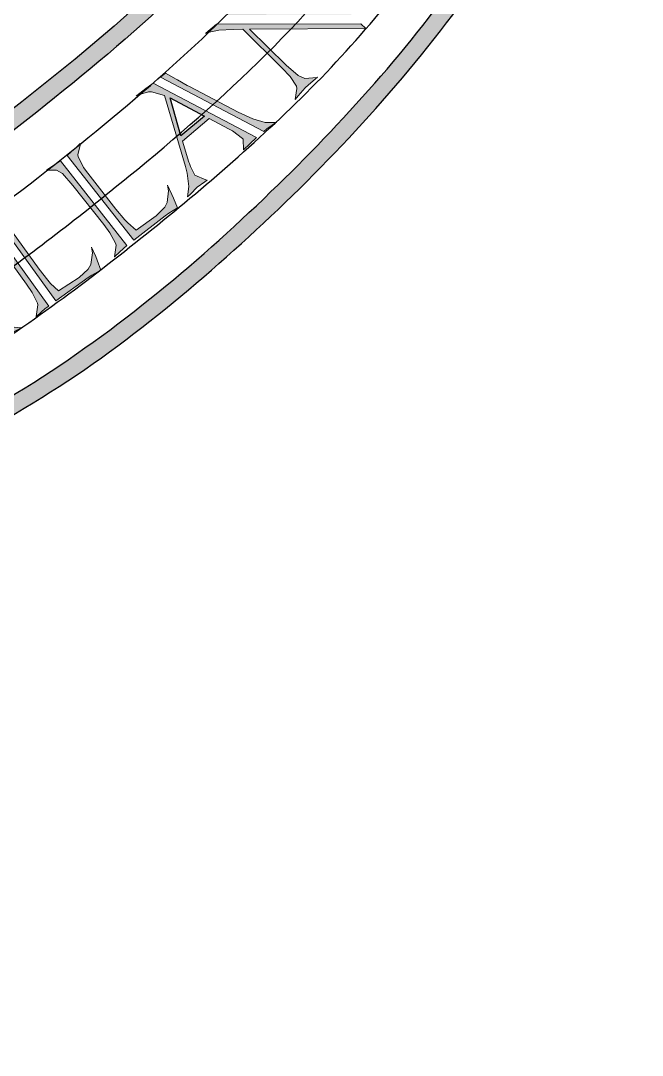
# Model space of a CAD drawing. Header units: inches. Extents: x 0.75 to 8.7, y -12.82 to -2.88.
# Drawn here: x 3.852 to 4.41, y -9.148 to -8.219 of the extents above; entities that cross this region are included whole.
import ezdxf

# ---------------------------------------------------------------- set-up
doc = ezdxf.new("R2010")
doc.units = ezdxf.units.IN
doc.header["$MEASUREMENT"] = 0
doc.layers.get('Defpoints').update_dxf_attribs({"color": 30})
doc.layers.add('CUT', color=1, linetype='Continuous')
doc.layers.add('ETCH', color=5, linetype='Continuous')

# ---------------------------------------------------------------- blocks, each defined once
blk = doc.blocks.new('Banner_Half')
at = {"layer": 'ETCH', "true_color": 0x939598}
h = blk.add_hatch(color=252, dxfattribs=at)
h.dxf.hatch_style = 1
edge = h.paths.add_edge_path()
edge.add_spline(control_points=[(-0.8695426777600819, -0.8975442894075822), (-0.8633204074110621, -0.8856630351074823), (-0.8490391827909805, -0.8658458391961172), (-0.8169912569952125, -0.8460435100759343), (-0.7901649017269916, -0.8490056705476974), (-0.7812156296055788, -0.8442018458159)], knot_values=[0.02909858571822496, 0.02909858571822496, 0.02909858571822496, 0.02909858571822496, 0.06981516489326797, 0.1044293441223722, 0.1381617045411972, 0.1381617045411972, 0.1381617045411972, 0.1381617045411972], degree=3, periodic=0)
edge.add_line((-0.7812156289601839, -0.8442018455673743), (-0.732326752346633, -0.8195593871491971))
edge.add_spline(control_points=[(-0.7323267523466366, -0.8195593871491988), (-0.7317846722186805, -0.8192861514372263), (-0.7312629008825704, -0.8190038212644515), (-0.7136617278423052, -0.8087661935919801), (-0.7041564482533902, -0.7978094779397704), (-0.6846198887914419, -0.7819088783439643), (-0.6765230856885909, -0.7762676088570419), (-0.6688051488322566, -0.7729264849826727)], knot_values=[1.249938496941312, 1.249938496941312, 1.249938496941312, 1.249938496941312, 1.251155898643284, 1.251155898643284, 1.292875466773456, 1.292875466773456, 1.326919447844194, 1.326919447844194, 1.326919447844194, 1.326919447844194], degree=3, periodic=0)
edge.add_spline(control_points=[(-0.6688051488322566, -0.7729264849826727), (-0.654509471549769, -0.7878793356261884), (-0.6050247523599763, -0.8386035859694179), (-0.4713187205649687, -0.909663390869559), (-0.3065513682614247, -0.9874637802524475), (-0.1345534254703118, -1.012981599678149), (-0.04116403639394717, -1.015262027784441), (8.881784197001252e-16, -1.015625612353523)], knot_values=[0.007861022922541252, 0.007861022922541252, 0.007861022922541252, 0.007861022922541252, 0.06968617879671836, 0.2199197882606244, 0.456530660387097, 0.6132832231072841, 0.7367978615260062, 0.7367978615260062, 0.7367978615260062, 0.7367978615260062], degree=3, periodic=0)
edge.add_line((0, -1.015625612353523), (0, -0.9999999999999973))
edge.add_spline(control_points=[(0, -0.9999999999999982), (-0.07865795021173261, -0.9993019661242144), (-0.1572295977802605, -0.995796534932845), (-0.3102930693196866, -0.9642854799780665), (-0.3831140415819254, -0.9338809384183477), (-0.4940523093590277, -0.8793221551676975), (-0.5331086363721891, -0.8600081537742614), (-0.5985653554392734, -0.8185340434466095), (-0.6244857068932732, -0.7955745914582604), (-0.650002571286195, -0.7697761971028836)], knot_values=[0.01868497199321495, 0.01868497199321495, 0.01868497199321495, 0.01868497199321495, 0.2556364533952689, 0.2556364533952689, 0.4972355272157967, 0.4972355272157967, 0.6262898927143304, 0.6262898927143304, 0.7366592862196493, 0.7366592862196493, 0.7366592862196493, 0.7366592862196493], degree=3, periodic=0)
edge.add_spline(control_points=[(-0.6500025712862167, -0.7697761971029013), (-0.644131812404197, -0.7698319620259504), (-0.6371901653950043, -0.7701208597027467), (-0.6110012048001932, -0.7679574303552865), (-0.5917654249601281, -0.7549286040018668), (-0.573556297144171, -0.7212801419022554), (-0.5743557209172527, -0.6991858722901743), (-0.5929912616608193, -0.6647206892497444), (-0.6079874590956278, -0.6522020403913267), (-0.6390272710598541, -0.6256589796540251), (-0.6562850113188969, -0.6125732971264011), (-0.7179257256985419, -0.5650385557609727), (-0.7629015471435663, -0.5321982853414475), (-0.9379223386205955, -0.4036822552557435), (-1.070556963828657, -0.3055246037370001), (-1.213455297607219, -0.1315290737512207), (-1.244984163170491, -0.08274663798293069), (-1.276876209371323, 0.01980286547763832), (-1.27357778479196, 0.07539594511217551), (-1.268822458885647, 0.1342005774112867), (-1.267722428547369, 0.1478036155278595), (-1.266544436941571, 0.1615785092888782), (-1.265292927760169, 0.1755154631437801)], knot_values=[-0.04011179972506751, -0.04011179972506751, -0.04011179972506751, -0.04011179972506751, -0.01926699809706367, -0.01926699809706367, 0.02119736693249763, 0.02119736693249763, 0.06166173196205893, 0.06166173196205893, 0.1121510989316201, 0.1121510989316201, 0.1800554852019323, 0.1800554852019323, 0.3490266106231696, 0.3490266106231696, 0.8369878048739054, 0.8369878048739054, 1.010387277364885, 1.010387277364885, 1.183786749855864, 1.183786749855864, 1.183786749855864, 1.223898549580931, 1.223898549580931, 1.223898549580931, 1.223898549580931], degree=3, periodic=0)
edge.add_spline(control_points=[(-1.26529292776017, 0.1755154631437765), (-1.274854328368839, 0.1662010308598934), (-1.284807076539743, 0.1566265746480155), (-1.295161067772884, 0.146785519619149), (-1.313271413860492, 0.1295723591647029), (-1.332609327640147, 0.1115435631883663), (-1.355786797418873, 0.07094309172168245), (-1.360836807838233, 0.05168897636123582), (-1.36414245003988, 0.03252051965302449)], knot_values=[0.02849289034862396, 0.02849289034862396, 0.02849289034862396, 0.02849289034862396, 0.06995619771309719, 0.06995619771309719, 0.06995619771309719, 0.1424803895343128, 0.1424803895343128, 0.1967863991076539, 0.1967863991076539, 0.1967863991076539, 0.1967863991076539], degree=3, periodic=0)
edge.add_spline(control_points=[(-1.364142450039893, 0.03252051965301028), (-1.378683256535687, 0.04629809494668713), (-1.392375641901102, 0.06017368156159897), (-1.435406781772358, 0.1139988780700847), (-1.448903220588465, 0.1631425994652425), (-1.462289185653757, 0.2166407010484583), (-1.468453297716954, 0.2412760778568437), (-1.474593983637904, 0.2668348082124847), (-1.480712977185875, 0.2932485547002717), (-1.482343722171798, 0.3002879614763536), (-1.48397292645384, 0.3073880958949857), (-1.485600622849804, 0.3145476644255378)], knot_values=[-0.0941001314007163, -0.0941001314007163, -0.0941001314007163, -0.0941001314007163, -0.0340235064082233, -0.0340235064082233, 0.1273240292512003, 0.1273240292512003, 0.1273240292512003, 0.2016230645523193, 0.2016230645523193, 0.2016230645523193, 0.2214241606519166, 0.2214241606519166, 0.2214241606519166, 0.2214241606519166], degree=3, periodic=0)
edge.add_spline(control_points=[(-1.485600622849805, 0.3145476644255272), (-1.486142370789193, 0.3071601282346705), (-1.486685904358461, 0.2997585922281818), (-1.487231467889496, 0.2923411407787366), (-1.489135686091283, 0.2664514959300224), (-1.491064634663374, 0.2403679583665674), (-1.493028703097278, 0.2140090716973706), (-1.495758423062163, 0.1773747172365088), (-1.498555981452467, 0.1402084913840635), (-1.495569672441932, 0.03666221660024327), (-1.480015036796623, -0.02900202339756319), (-1.422074695344703, -0.1827263324802875), (-1.37170522126643, -0.2662799317697964), (-1.251959469270088, -0.4180718447651603), (-1.183952880233147, -0.4867557629679879), (-1.075774326756229, -0.5812399697159805), (-1.038144568740947, -0.6111011662297887), (-0.9581384408827986, -0.6665856907394225), (-0.9133418286875639, -0.6906769974296463), (-0.8633078864511199, -0.7241454832661862), (-0.8526266958758533, -0.7319838319770486), (-0.8428725857492898, -0.7403648795243214)], knot_values=[1.455547620802124, 1.455547620802124, 1.455547620802124, 1.455547620802124, 1.47817610573083, 1.47817610573083, 1.47817610573083, 1.55715787490878, 1.55715787490878, 1.55715787490878, 1.666929056230803, 1.666929056230803, 1.85972934683309, 1.85972934683309, 2.145399683835012, 2.145399683835012, 2.431070020836934, 2.431070020836934, 2.573905189337895, 2.573905189337895, 2.716740357838856, 2.716740357838856, 2.758672648052697, 2.758672648052697, 2.758672648052697, 2.758672648052697], degree=3, periodic=0)
edge.add_spline(control_points=[(-0.8428725857492427, -0.7403648795243569), (-0.8504255312790603, -0.7460922026693257), (-0.8585076362209763, -0.7521594806349032), (-0.8769193945182323, -0.7657516378682612), (-0.8860359162656324, -0.7708200183592595), (-0.8934718186535227, -0.7799485001762836)], knot_values=[0.01080302498008592, 0.01080302498008592, 0.01080302498008592, 0.01080302498008592, 0.04255393689575589, 0.04255393689575589, 0.06399387536987416, 0.06399387536987416, 0.06399387536987416, 0.06399387536987416], degree=3, periodic=0)
edge.add_spline(control_points=[(-0.8934718186535227, -0.7799485001762836), (-0.9030421889004998, -0.7899751128292234), (-0.9134722583002928, -0.8019251827259204), (-0.9245157458941691, -0.8302901652714301)], knot_values=[0.06399387536987416, 0.06399387536987416, 0.06399387536987416, 0.06399387536987416, 0.09326618661094857, 0.09326618661094857, 0.09326618661094857, 0.09326618661094857], degree=3, periodic=0)
edge.add_spline(control_points=[(-0.9245157458941691, -0.8302901652714301), (-0.9120032945892249, -0.8585541649738904), (-0.8807013656482203, -0.9210350565507746), (-0.7711393396321955, -1.01490655783992), (-0.5831826565703664, -1.127045717967428), (-0.3278392527496621, -1.231988507077068), (-0.1276489718999008, -1.247570774690354), (-0.03666277775712867, -1.25465289286427)], knot_values=[0.035208397547297, 0.035208397547297, 0.035208397547297, 0.035208397547297, 0.1269817130100594, 0.244449055320714, 0.4588694537181806, 0.7860377369165417, 1.058626408550367, 1.058626408550367, 1.058626408550367, 1.058626408550367], degree=3, periodic=0)
edge.add_line((-0.03666277775712867, -1.25465289286427), (4.440892098500626e-16, -1.25465289286427))
edge.add_line((4.440892098500626e-16, -1.25465289286427), (8.881784197001252e-16, -1.239075012009421))
edge.add_line((8.881784197001252e-16, -1.239075012009421), (-0.0354502378311139, -1.239075012009421))
edge.add_spline(control_points=[(-0.035450237831125, -1.239075012009421), (-0.1492974192425018, -1.230213456691949), (-0.261421289530738, -1.220299763809885), (-0.4548806506791312, -1.162886355535896), (-0.5385011611917578, -1.126129349879358), (-0.6581439818454404, -1.062818258373017), (-0.6969167814189201, -1.040267143626597), (-0.7716519541773503, -0.9904454219162648), (-0.8089681614419773, -0.963437460934907), (-0.850902523937763, -0.9216708949582966), (-0.8606868189701671, -0.9099529490663194), (-0.8695426777582229, -0.8975442894062535)], knot_values=[0.1229814124865776, 0.1229814124865776, 0.1229814124865776, 0.1229814124865776, 0.4640601029688473, 0.4640601029688473, 0.7369958311771673, 0.7369958311771673, 0.8734636952813273, 0.8734636952813273, 1.009931559385487, 1.009931559385487, 1.058626408550367, 1.058626408550367, 1.058626408550367, 1.058626408550367], degree=3, periodic=0)
edge = h.paths.add_edge_path(flags=16)
edge.add_spline(control_points=[(-0.7981490153198676, -0.8256906865137221), (-0.8037865926043173, -0.8270071890122512), (-0.8234071254141857, -0.8265006768507437), (-0.8419138968375903, -0.7999023129803113), (-0.8668783984770774, -0.8129946620825486), (-0.8943454807273215, -0.7977386486713574), (-0.8637058684585308, -0.7755100467388605), (-0.8471861331268893, -0.7631886396249534), (-0.842413199991773, -0.7596006475481758)], knot_values=[0.02275497423342357, 0.02275497423342357, 0.02275497423342357, 0.02275497423342357, 0.03930524545840164, 0.07616950261673225, 0.09905511516065411, 0.112882090581985, 0.1519028760650464, 0.1699674420099214, 0.1699674420099214, 0.1699674420099214, 0.1699674420099214], degree=3, periodic=0)
edge.add_arc((-0.8330243186169839, -0.7720902244637564), 0.01562499999999994, 40.54266879824121, 126.93355170437721, ccw=False)
edge.add_spline(control_points=[(-0.8211505357472211, -0.7619337533560451), (-0.8210570451913064, -0.7620430518072023), (-0.8209637058845036, -0.7621524551920533), (-0.8135314574759285, -0.770886405710856), (-0.8064306911162462, -0.7809817464058053), (-0.7953304082445096, -0.7942284221768237), (-0.7928865928208477, -0.7970232487420947), (-0.790284734474592, -0.7998081979821752)], knot_values=[1.372857792919381, 1.372857792919381, 1.372857792919381, 1.372857792919381, 1.373342492497167, 1.373342492497167, 1.411515351357999, 1.411515351357999, 1.421618892872088, 1.421618892872088, 1.421618892872088, 1.421618892872088], degree=3, periodic=0)
edge.add_arc((-0.8017022111547054, -0.810475055591569), 0.01562500000000029, -76.85568621777372, 43.05333706276019, ccw=False)
edge = h.paths.add_edge_path(flags=16)
edge.add_spline(control_points=[(-1.284396619081718, 0.1354600055303639), (-1.288129910804633, 0.08929390643294433), (-1.298992207272191, -0.04502987332116248), (-1.076440663553302, -0.3480049751268242), (-0.8016066903042658, -0.5140650705945173), (-0.6127837684274078, -0.6676034469171581), (-0.5789329414760789, -0.709970878801732), (-0.6133414854787897, -0.7598868453285528), (-0.6751077415907831, -0.7460454121178381), (-0.7099320063345922, -0.7851800481723847), (-0.7497853639967667, -0.8138207741907655), (-0.7824757159165645, -0.7895337903797186), (-0.8232532287594165, -0.7231006703643397), (-0.9820164862092713, -0.6413228563660942), (-1.163648373977193, -0.4899471510782636), (-1.330583104991825, -0.3055346805004113), (-1.439767760963186, -0.1123899920951015), (-1.488982202395536, 0.05803787180414233), (-1.48050570567832, 0.1717971545582495), (-1.477446899271057, 0.2128480314219434)], knot_values=[0, 0, 0, 0, 0.1361317453655744, 0.3960856762760341, 1.050001820102727, 1.094944767920319, 1.143349210571483, 1.19274900444309, 1.229573852329239, 1.31501004095204, 1.338674128222609, 1.36019832381918, 1.422564220288329, 1.57842046955977, 1.870095513374694, 2.139112470634091, 2.316194074085075, 2.53405754470141, 2.65706239394604, 2.65706239394604, 2.65706239394604, 2.65706239394604], degree=3, periodic=0)
edge.add_spline(control_points=[(-1.477446899271057, 0.2128480314219434), (-1.466473227556143, 0.16899085703953), (-1.445661192254462, 0.08581385984193979), (-1.382644324927003, 0.02805321262290761), (-1.352854693885177, 0.0007483267666987814)], knot_values=[0, 0, 0, 0, 0.1322709927674894, 0.2508575654877498, 0.2508575654877498, 0.2508575654877498, 0.2508575654877498], degree=3, periodic=0)
edge.add_spline(control_points=[(-1.352854693885177, 0.0007483267666987814), (-1.349565690230539, 0.02684393287769726), (-1.342882238680384, 0.0798717605813426), (-1.304095802372335, 0.1167367187879327), (-1.284396619081718, 0.1354600055303639)], knot_values=[0, 0, 0, 0, 0.07643628633488214, 0.1553230917431807, 0.1553230917431807, 0.1553230917431807, 0.1553230917431807], degree=3, periodic=0)
at = {"layer": 'CUT'}
for points, knots in [([(-0.8428725857492898, -0.7403648795243214), (-0.8526266958758533, -0.7319838319770486), (-0.8633078864511199, -0.7241454832661862), (-0.9133418286875639, -0.6906769974296463), (-0.9581384408827986, -0.6665856907394225), (-1.038144568740947, -0.6111011662297887), (-1.075774326756229, -0.5812399697159805), (-1.183952880233147, -0.4867557629679879), (-1.251959469270088, -0.4180718447651603), (-1.37170522126643, -0.2662799317697964), (-1.422074695344703, -0.1827263324802875), (-1.480015036796623, -0.02900202339756319), (-1.495569672441932, 0.03666221660024327), (-1.498555981452467, 0.1402084913840635), (-1.495758423062163, 0.1773747172365088), (-1.493028703097278, 0.2140090716973706), (-1.491064634663374, 0.2403679583665674), (-1.489135686091283, 0.2664514959300224), (-1.487231467889496, 0.2923411407787366), (-1.486685904358461, 0.2997585922281818), (-1.486142370789193, 0.3071601282346705), (-1.485600622849805, 0.3145476644255272)], [1.455547620802123, 1.455547620802123, 1.455547620802123, 1.455547620802123, 1.497479911015965, 1.497479911015965, 1.640315079516926, 1.640315079516926, 1.783150248017887, 1.783150248017887, 2.068820585019809, 2.068820585019809, 2.354490922021731, 2.354490922021731, 2.547291212624017, 2.547291212624017, 2.65706239394604, 2.65706239394604, 2.65706239394604, 2.73604416312399, 2.73604416312399, 2.73604416312399, 2.758672648052697, 2.758672648052697, 2.758672648052697, 2.758672648052697]), ([(-1.220061333623156, -0.1169115537792598), (-1.206960987556625, -0.1375344329884776), (-1.192018539841148, -0.157630847859128), (-1.070556963828657, -0.3055246037370001), (-0.9379223386205955, -0.4036822552557435), (-0.7629015471435663, -0.5321982853414475), (-0.7179257256985419, -0.5650385557609727), (-0.6562850113188969, -0.6125732971264011), (-0.6390272710598541, -0.6256589796540251), (-0.6079874590956278, -0.6522020403913267), (-0.5929912616608193, -0.6647206892497444), (-0.5743557209172527, -0.6991858722901743), (-0.573556297144171, -0.7212801419022554), (-0.5917654249601281, -0.7549286040018668), (-0.6110012048001932, -0.7679574303552865), (-0.6371901653950043, -0.7701208597027467), (-0.644131812404197, -0.7698319620259504), (-0.6500025712862167, -0.7697761971029013)], [0.272612864516384, 0.272612864516384, 0.272612864516384, 0.272612864516384, 0.3467989449819583, 0.3467989449819583, 0.8347601392326942, 0.8347601392326942, 1.003731264653932, 1.003731264653932, 1.071635650924244, 1.071635650924244, 1.122125017893805, 1.122125017893805, 1.162589382923366, 1.162589382923366, 1.203053747952928, 1.203053747952928, 1.223898549580931, 1.223898549580931, 1.223898549580931, 1.223898549580931])]:
    blk.add_open_spline(points, degree=3, knots=knots, dxfattribs=at)
at = {"layer": 'Defpoints'}
for points, knots in [([(-0.6477222432499992, -0.7075136117335132), (-0.6841247980013843, -0.6709446176132037), (-0.7252008462638648, -0.6319179099044865), (-0.8122801813816327, -0.5679835857018904), (-0.8556647457438733, -0.5408021464842676), (-0.9368014538452201, -0.4824503811329137), (-0.9764024234198163, -0.4512845111754125), (-1.090138292419911, -0.3574355990995084), (-1.160392413217563, -0.2927267579557462), (-1.257138448307426, -0.1575008775898974), (-1.289447843379147, -0.08511545545946042), (-1.323166930135699, -0.008638201167145532)], [0, 0, 0, 0, 0.1544529588067809, 0.1544529588067809, 0.3089059176135617, 0.3089059176135617, 0.4633588764203426, 0.4633588764203426, 0.7560918010586035, 0.7560918010586035, 1.004802515909027, 1.004802515909027, 1.004802515909027, 1.004802515909027]), ([(-0.7185940196100415, -0.7780628237459242), (-0.7649840984654204, -0.7314606406714379), (-0.8083827636487482, -0.6933280245160507), (-0.9141666917484317, -0.6205724181949028), (-0.9712041943890122, -0.5819818554033702), (-1.076618631349522, -0.4993010195771586), (-1.128639966062375, -0.4563742695100261), (-1.228039727233627, -0.3613331563337336), (-1.274774699853113, -0.30902317559495), (-1.354834988880051, -0.1852231412641867), (-1.38518218011987, -0.1158570666271892), (-1.414667932910532, -0.04898131075477874)], [0, 0, 0, 0, 0.1968291782658615, 0.1968291782658615, 0.393658356531723, 0.393658356531723, 0.5904875347975845, 0.5904875347975845, 0.7873167130634461, 0.7873167130634461, 1.004802515909027, 1.004802515909027, 1.004802515909027, 1.004802515909027])]:
    blk.add_open_spline(points, degree=3, knots=knots, dxfattribs=at)
blk.add_spline([(-0.6831581314300204, -0.7427882177397187), (-0.7564304488250064, -0.6731598068614026), (-0.904922908784723, -0.5667384611560164), (-1.037740580553845, -0.4654609852549552), (-1.265315056531066, -0.231436001695144), (-1.368917431523116, -0.02880975596096214)], degree=3, dxfattribs=at)
at = {"layer": 'ETCH'}
blk.add_spline([(-1.284396619081718, 0.1354600055303639), (-1.284396619081718, -0.0006717398352105164), (-1.154419653626488, -0.2257984478172936), (-0.6478259151725743, -0.63928255551245), (-0.6139948596959348, -0.6688685022417911), (-0.590972503536249, -0.7114473841579052), (-0.6195054749077249, -0.751773668133394), (-0.6562726413665123, -0.753833981806066), (-0.7291196890821814, -0.7984730898336903), (-0.7504239216110298, -0.8087744830746981), (-0.7693229240549035, -0.7984730898336903), (-0.8098698910024771, -0.7510869260962334), (-0.9365857987248196, -0.660344162378875), (-1.165262655809015, -0.4792882974682566), (-1.341355491906369, -0.2759131850078216), (-1.427549099874368, -0.1212246068055816), (-1.481301952573857, 0.08990360697851152), (-1.477446899271057, 0.2128480314219434)], degree=3, dxfattribs=at)
blk = doc.blocks.new('Alpha_I')
at = {"true_color": 0x939598}
h = blk.add_hatch(color=252, dxfattribs=at)
h.dxf.hatch_style = 1
h.paths.add_polyline_path([(0.007966432620745145, -0.0968114782530458), (0.01484957071762546, -0.09699261346612163), (0.02365999142709452, -0.09791036562335799), (0.02365999142709452, -0.09784078929670591), (0.01621519150885797, -0.09160325423007531), (0.01380187193449167, -0.08567965163844883), (0.01255008240915423, -0.07170133527218157), (0.01255008240915423, -0.02678012706575572), (0.01317462233524402, -0.01449750851932663), (0.0159754757631303, -0.005017696917249737), (0.02365999142709452, 0.0008468018789340457), (0.02365999142709452, 0.001070890278888292), (0.01815701857691998, 0.0003830186726165854), (0.007966432620745145, 5.589563128794751e-06)])
h.paths.add_polyline_path([(0, 0), (-0.00564718967500388, 0.0001764746773442738), (-0.01508778987906823, 0.001084224696964675), (-0.01496980523592617, 0.001054728536179716), (-0.006953450668486738, -0.006311651336602609), (-0.00562427418804479, -0.01140682784496593), (-0.004377910732521251, -0.02470137137054618), (-0.004377910732521251, -0.06674270726661026), (-0.00499972931421544, -0.07980089748217978), (-0.006885785512636741, -0.08944074027411196), (-0.007635178465227547, -0.09118932383015733), (-0.01528208069457282, -0.0978300547135369), (-0.01528208069457282, -0.0979176342225756), (-0.007918606369454208, -0.09719924648354006), (0, -0.09683093921054287)])
at = {"layer": 'ETCH', "lineweight": 0}
for points in [[(-0.01508778987906823, 0.001084224696964675), (-0.01496980523592617, 0.001054728536179717), (-0.006953450668486738, -0.006311651336602608), (-0.005624274188044787, -0.01140682784496594), (-0.004377910732521251, -0.02470137137054618), (-0.004377910732521251, -0.06674270726661025), (-0.00499972931421544, -0.07980089748217978), (-0.006885785512636744, -0.08944074027411197), (-0.007635178465227543, -0.09118932383015732), (-0.01528208069457282, -0.0978300547135369), (-0.01528208069457282, -0.0979176342225756), (-0.007918606369454295, -0.09719924648354006), (0, -0.09683093921054287), (0, 0), (-0.005647189675003883, 0.0001764746773442738)], [(0.02365999142709452, 0.001070890278888292), (0.01815701857691998, 0.0003830186726165863), (0.007966432620745145, 5.589563128793884e-06), (0.007966432620745145, -0.09681147825304581), (0.01484957071762549, -0.09699261346612165), (0.02365999142709452, -0.09791036562335798), (0.02365999142709452, -0.09784078929670592), (0.01621519150885797, -0.09160325423007531), (0.01380187193449167, -0.08567965163844882), (0.01255008240915423, -0.07170133527218159), (0.01255008240915423, -0.02678012706575572), (0.01317462233524402, -0.01449750851932663), (0.0159754757631303, -0.005017696917249737), (0.02365999142709452, 0.0008468018789340448)]]:
    blk.add_lwpolyline(points, close=True, dxfattribs=at)
blk = doc.blocks.new('Alpha_A')
at = {"true_color": 0x939598}
h = blk.add_hatch(color=252, dxfattribs=at)
h.dxf.hatch_style = 1
h.paths.add_polyline_path([(-0.03749792123324136, -0.03497804919283798), (-0.04426620769970713, -0.04114913391226072), (-0.04426620769970624, -0.04125851741369679), (-0.04083376734490186, -0.04094647738144273), (-0.0323046471787749, -0.04011436809694402), (-0.02377747855781075, -0.04094628698679337), (-0.02121209889300646, -0.04116936347938527), (-0.02205407636765555, -0.0399905950148769), (-0.02677009925027329, -0.03055854924964141), (-0.02503146788436128, -0.02208272134082279), (-0.02377181958748631, -0.0193534833642568), (-0.02336537827698538, -0.0181341594327611), (-0.01568502839958041, 0), (0.01568502839958042, 6.938893903907228e-18), (0.0231446342364642, -0.01811618560386122), (0.02461453885246591, -0.02189594033072417), (0.02712524469335208, -0.03277566564123103), (0.02712524469335297, -0.03365371099249615), (0.02115881207260671, -0.04106031700445635), (0.02115881207260584, -0.04128135199798866), (0.02893894168499337, -0.04073855225759094), (0.03722383854526568, -0.04020972905374354), (-0.00234002878749396, 0.05668137461832858), (-0.01056105406277658, 0.05725493452125624), (-0.02045163094005934, 0.05784836913389345), (-0.0105684411921154, 0.05355133011304768), (-0.008503156142245508, 0.05171552117982878), (-0.001748075358697584, 0.04169185292037092), (-0.02831227509456769, -0.01932279334795074), (-0.03102121897121401, -0.02474068110124516)])
h.paths.add_polyline_path([(-0.01363196741590711, 0.004632891397714722), (0.0006516112505452476, 0.036946561167718), (0.01380252336623622, 0.004632891397716506)], flags=16)
h.paths.add_polyline_path([(0.04541681103034505, -0.02515712370300086), (0.03920072796005551, -0.01210334925539158), (0.02047350395794512, 0.0335828455629458), (0.01964343164459809, 0.03545050826797617), (0.01612914205791087, 0.04495976244372035), (0.01571777595454779, 0.04619386075381034), (0.0118504536678059, 0.05663563092801384), (0.006216871810147413, 0.05663563092801382), (0.04573791047579823, -0.04015058621236278), (0.0494420358985823, -0.0403269731372573), (0.05983774750371262, -0.04125516167342891), (0.05887852355305288, -0.0407070337016222), (0.05191341327477647, -0.03479724316247788)])
at = {"layer": 'ETCH', "lineweight": 0}
for points in [[(-0.02377747855781065, -0.04094628698679337), (-0.02121209889300646, -0.04116936347938527), (-0.02205407636765555, -0.0399905950148769), (-0.02677009925027329, -0.03055854924964141), (-0.02503146788436128, -0.02208272134082279), (-0.02377181958748631, -0.0193534833642568), (-0.02336537827698537, -0.01813415943276109), (-0.01568502839958041, 0), (0.01568502839958041, 0), (0.02314463423646407, -0.01811618560386119), (0.02461453885246589, -0.02189594033072417), (0.02712524469335209, -0.03277566564123102), (0.02712524469335298, -0.03365371099249614), (0.02115881207260673, -0.04106031700445634), (0.02115881207260584, -0.04128135199798866), (0.02893894168499367, -0.04073855225759093), (0.03722383854526568, -0.04020972905374354), (-0.002340028787493953, 0.05668137461832856), (-0.01056105406277696, 0.0572549345212563), (-0.02081323309754479, 0.0578700652633426), (-0.02140508299795085, 0.0578700652633426), (-0.02033789682453291, 0.05779891951844718), (-0.01056844119211542, 0.05355133011304769), (-0.008503156142245505, 0.05171552117982881), (-0.001748075358697587, 0.04169185292037092), (-0.02831227509456768, -0.01932279334795073), (-0.03102121897121402, -0.02474068110124517), (-0.03749792123324136, -0.03497804919283798), (-0.04426620769970713, -0.04114913391226072), (-0.04426620769970624, -0.04125851741369679), (-0.04083376734490196, -0.04094647738144275), (-0.0323046471787749, -0.04011436809694402)], [(0.006216871810147406, 0.05663563092801382), (0.04573791047579823, -0.04015058621236278), (0.04944203589858231, -0.0403269731372573), (0.05983774750371262, -0.04125516167342891), (0.0588785235530529, -0.04070703370162221), (0.0519134132747765, -0.0347972431624779), (0.04541681103034501, -0.02515712370300083), (0.03920072796005547, -0.01210334925539147), (0.02047350395794512, 0.03358284556294588), (0.01964343164459814, 0.03545050826797613), (0.01612914205791105, 0.04495976244372013), (0.01571777595454771, 0.04619386075381016), (0.0118504536678059, 0.05663563092801382)]]:
    blk.add_lwpolyline(points, close=True, dxfattribs=at)
at = {"layer": 'ETCH'}
blk.add_lwpolyline([(0.0006516112505452476, 0.036946561167718), (0.01380252336623622, 0.004632891397716499), (-0.01363196741590711, 0.004632891397714722)], close=True, dxfattribs=at)
blk = doc.blocks.new('Alpha_L')
at = {"true_color": 0x939598}
h = blk.add_hatch(color=252, dxfattribs=at)
h.dxf.hatch_style = 1
h.paths.add_polyline_path([(0.007636504216820938, 0.09138347044447315), (0.0156935588063476, 0.09762768775135733), (0.0156935588063476, 0.097915204815199), (0.01102373970254786, 0.09758164630778587), (0.009167037113849462, 0.09737534602015252), (-8.673617379884035e-19, 0.09681409884991687), (0, 1.387778780781446e-17), (0.03585504738122483, -1.387778780781446e-17), (0.03960912774514004, -0.0002085600202175047), (0.04886856143218044, -0.001153400192364082), (0.05132400767090493, 0.007912862842924015), (0.05234679892447236, 0.0113903531050507), (0.05438251268840676, 0.0203814222290974), (0.05186713214177185, 0.01568604520871282), (0.04464119744530756, 0.008247583021176993), (0.04021971926978733, 0.006257917842193095), (0.02928645874677998, 0.004786132771787535), (0.007214052109186573, 0.005857608822156926), (0.005416770644793628, 0.01551799669326659), (0.004996941672220422, 0.01929645744642364), (0.004583649788407307, 0.03190185990271299), (0.004583649788407307, 0.07287644590223863), (0.004792821315395379, 0.07936076323887775), (0.007092757463157184, 0.09002410356031376)])
h.paths.add_polyline_path([(-0.007760693564859087, 0.09682524415339522), (-0.02263129614765536, 0.09791333702530647), (-0.02263129614765536, 0.09762037044353278), (-0.01580631971248714, 0.09220053621560531), (-0.01359281978378135, 0.08666678639383818), (-0.01255008240915423, 0.07248555809891767), (-0.01255008240915423, 0.02779235808460541), (-0.01275780331159559, 0.01844491747476518), (-0.01463603626185784, 0.008010289973306314), (-0.01514491903091032, 0.006483641666147122), (-0.02263129614765536, -0.001002735450597911), (-0.02263129614765536, -0.001117169319978281), (-0.02188561938256992, -0.001034316346079672), (-0.01174931919098303, 0), (-0.007760693564859091, -1.387778780781446e-17)])
at = {"layer": 'ETCH', "lineweight": 0}
for points in [[(-0.02263129614765536, 0.09791333702530647), (-0.02263129614765536, 0.09762037044353278), (-0.01580631971248714, 0.09220053621560531), (-0.01359281978378135, 0.08666678639383818), (-0.01255008240915423, 0.07248555809891766), (-0.01255008240915423, 0.02779235808460534), (-0.01275780331159559, 0.01844491747476518), (-0.01463603626185783, 0.008010289973306328), (-0.01514491903091031, 0.006483641666147122), (-0.02263129614765536, -0.001002735450597925), (-0.02263129614765536, -0.001117169319978295), (-0.02188561938256939, -0.001034316346079756), (-0.01174931919098299, 0), (-0.007760693564859089, 0), (-0.007760693564859089, 0.09682524415339522)], [(0.05438251268840677, 0.02038142222909745), (0.05186713214177185, 0.01568604520871286), (0.04464119744530759, 0.008247583021177007), (0.04021971926978729, 0.006257917842193095), (0.02928645874678004, 0.004786132771787521), (0.007214052109186575, 0.005857608822156912), (0.005416770644793623, 0.01551799669326659), (0.004996941672220423, 0.01929645744642361), (0.004583649788407307, 0.03190185990271299), (0.004583649788407307, 0.07287644590223863), (0.004792821315395379, 0.07936076323887775), (0.007092757463157184, 0.09002410356031376), (0.007636504216820938, 0.09138347044447315), (0.0156935588063476, 0.09762768775135733), (0.0156935588063476, 0.097915204815199), (0.01102373970254789, 0.09758164630778587), (0.009167037113849474, 0.09737534602015252), (0, 0.09681409884991687), (0, 0), (0.03585504738122491, 0), (0.03960912774514025, -0.0002085600202175186), (0.04886856143218044, -0.001153400192364096), (0.05132400767090495, 0.007912862842923474), (0.05234679892447236, 0.01139035310505054)]]:
    blk.add_lwpolyline(points, close=True, dxfattribs=at)
blk = doc.blocks.new('Titillandus')
at = {"true_color": 0x939598}
h = blk.add_hatch(color=252, dxfattribs=at)
h.dxf.hatch_style = 1
h.paths.add_polyline_path([(0.6413663895702033, 0.1047120364357381), (0.6478405416187898, 0.1092524793577203), (0.6478235695925045, 0.1094003610730185), (0.6410023404600342, 0.1079002338343624), (0.6328229364757889, 0.106544754999728), (0.630310530851558, 0.1062564122914296), (0.6184951407542578, 0.105733748235604), (0.6167033112654385, 0.1057832680507405), (0.6167117636720407, 0.1057096200157348), (0.6257034084733037, 0.1025285950842099), (0.6314160966054603, 0.09447752422802314), (0.6321492487793492, 0.09205713286814099), (0.6342314238160118, 0.07936603369914952), (0.6389436438091218, 0.03830722530029451), (0.5632994076032602, 0.09856570798107267), (0.5566996143059293, 0.09780826568942036), (0.6445706418624972, 0.02767399921189373), (0.6383255010935245, 0.08208954828051684), (0.6381318511175555, 0.08377687129842659), (0.6380188732199596, 0.09580735397412976)])
h.paths.add_polyline_path([(0.5729644982922784, 0.01474205438019194), (0.5703162409250377, 0.02868762662188917), (0.5650630976920046, 0.07445964104659364), (0.6466314670578024, 0.009497119597267734), (0.6466564295149824, 0.009499984478016366), (0.645949500244841, 0.01565964457383817), (0.5448635301522025, 0.09648558035848964), (0.5320757114927721, 0.09613345178405286), (0.5320864583332798, 0.09603981174476584), (0.5341090296076003, 0.09545706611376037), (0.5428396366693944, 0.09098111476270176), (0.5535122708624418, 0.08344194382439785), (0.560238584592184, 0.07810060531372631), (0.565871096328769, 0.02902305364277424), (0.5666663862777597, 0.01844927071885571), (0.5657264320035247, 0.0081631516760865), (0.5649267936930262, 0.006297260389094284), (0.5574663803672006, -0.0005967232764279018), (0.5574682604907304, -0.0006131052857130115), (0.5616430531035097, 0.000360626955129284), (0.5708517019747865, 0.002044273072755232), (0.5750385743365589, 0.002313899436541256), (0.585486266936734, 0.002624536853367943), (0.5847714483156907, 0.002775015052431051), (0.5758640945044142, 0.008682711655670694)])
at = {"layer": 'ETCH', "lineweight": 0}
blk.add_lwpolyline([(0.5650630976920046, 0.07445964104659364), (0.6466314670578024, 0.009497119597267734), (0.6466564295149824, 0.009499984478016366), (0.645949500244841, 0.01565964457383817), (0.5448635301522025, 0.09648558035848964), (0.5320757114927721, 0.09613345178405286), (0.5320864583332798, 0.09603981174476584), (0.5341090296076003, 0.09545706611376037), (0.5428396366693944, 0.09098111476270176), (0.5535122708624418, 0.08344194382439785), (0.560238584592184, 0.07810060531372631), (0.565871096328769, 0.02902305364277424), (0.5666663862777597, 0.01844927071885571), (0.5657264320035247, 0.0081631516760865), (0.5649267936930262, 0.006297260389094284), (0.5574663803672006, -0.0005967232764279018), (0.5574682604907304, -0.0006131052857130115), (0.5616430531035097, 0.000360626955129284), (0.5708517019747865, 0.002044273072755232), (0.5750385743365589, 0.002313899436541256), (0.585486266936734, 0.002624536853367943), (0.5847714483156907, 0.002775015052431051), (0.5758640945044142, 0.008682711655670694), (0.5729644982922784, 0.01474205438019194), (0.5703162409250377, 0.02868762662188917)], close=True, dxfattribs=at)
for name, p, rotation in [('Alpha_I', (0.2213218529497034, 0.0931936170516936), 355.5471041323839), ('Alpha_A', (0.4708491060612303, 0.03407652651785664), 1.193779206074975), ('Alpha_L', (0.2766655991737506, -0.006847784140764368), 357.0935172589322), ('Alpha_L', (0.3652923244363739, -0.008247044532428305), 359.2685146483852)]:
    blk.add_blockref(name, p, dxfattribs=dict(rotation=rotation))

msp = doc.modelspace()

# ---------------------------------------------------------------- block references
at = {"rotation": 38.79709330508236}
msp.add_blockref('Titillandus', (3.663928314890264, -8.638373418413229), dxfattribs=at)
at = {"layer": 'ETCH', "xscale": -1}
msp.add_blockref('Banner_Half', (2.911664061302359, -7.892968394571897), dxfattribs=at)

doc.saveas('drawing.dxf')
